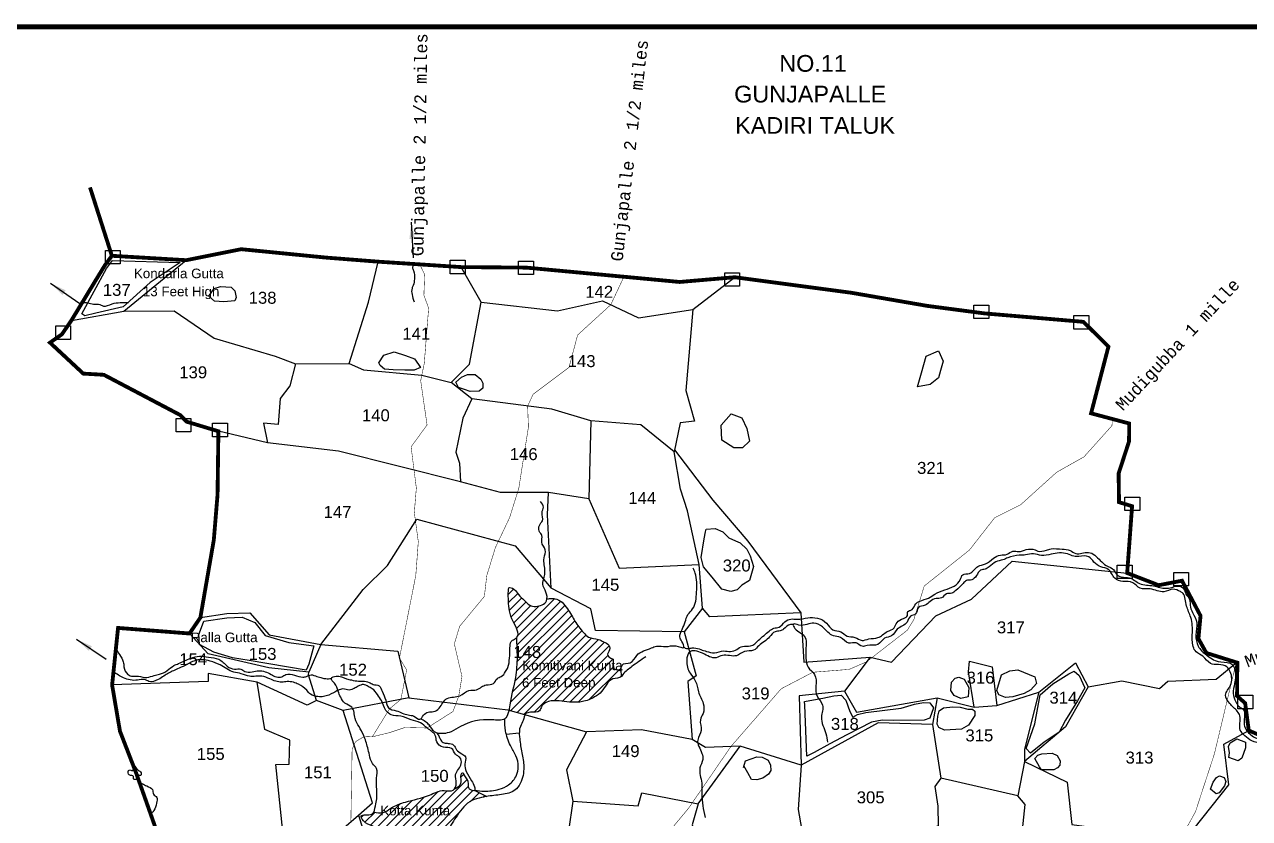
# Model space of a CAD drawing. Header units: feet. Extents: x 817053 to 823648, y 1580505 to 1588104.
# Drawn here: x 819540 to 822100, y 1586445 to 1588104 of the extents above; entities that cross this region are included whole.
import ezdxf
from ezdxf.enums import TextEntityAlignment as Align

# ---------------------------------------------------------------- set-up
doc = ezdxf.new("R2010")
doc.units = ezdxf.units.FT
doc.header["$LTSCALE"] = 15
doc.header["$MEASUREMENT"] = 0
doc.linetypes.add('HIDDEN2', pattern=[0.1875, 0.125, -0.0625])
for name, color, linetype in [('HILL', 17, 'Continuous'), ('PLOT', 7, 'Continuous'), ('PLOT NO', 7, 'Continuous'), ('ROADS', 6, 'Continuous'), ('TANKS-STREAM', 4, 'Continuous'), ('TEXT', 1, 'Continuous'), ('text2', 7, 'Continuous'), ('VILLAGE STONES', 240, 'Continuous')]:
    doc.layers.add(name, color=color, linetype=linetype)
doc.layers.add('VILLAGE BOUNDRY', color=5, linetype='HIDDEN2', lineweight=100)
doc.styles.add('section', font='consola.ttf', dxfattribs={"height": 25})
doc.styles.get("Standard").update_dxf_attribs({"font": 'arial.ttf'})
doc.linetypes.add('DOTS', pattern='A,1e-06,-3,["●",Standard,S=3,R=0,X=-1.25,Y=-1.25],-3', length=6.000001)
doc.dimstyles.get("Standard").update_dxf_attribs({"dimtxt": 0.18, "dimasz": 35, "dimexe": 0.18, "dimexo": 0.0625, "dimgap": 0.09, "dimtad": 0, "dimtih": 1, "dimtoh": 1, "dimdec": 4, "dimzin": 0, "dimdsep": 46, "dimtxsty": 'Standard', "dimcen": 0.09, "dimadec": 0, "dimazin": 0, "dimtfac": 1, "dimtdec": 4, "dimtofl": 0, "dimtmove": 0, "dimatfit": 3, "dimfxl": 1, "dimtolj": 1, "dimtzin": 0, "dimarcsym": 0})

msp = doc.modelspace()

# ---------------------------------------------------------------- hatches: boundary and pattern name
at = {"layer": 'TANKS-STREAM', "lineweight": -2}
h = msp.add_hatch(dxfattribs=at)
h.set_pattern_fill('ANSI31', color=256, scale=100)
edge = h.paths.add_edge_path()
edge.add_spline(control_points=[(820568.2, 1586823), (820568.5, 1586815.8), (820569, 1586802.6), (820570, 1586774.9), (820566.6, 1586733.9), (820556.9, 1586701.4), (820553.1, 1586675.1), (820552.4, 1586671.4)], knot_values=[0.000123, 0.000123, 0.000123, 0.000123, 21.621873, 39.55869, 83.27637, 141.478852, 151.683007, 151.683007, 151.683007, 151.683007], degree=3, periodic=0)
edge.add_line((820552.4, 1586671.4), (820586, 1586662.1))
edge.add_spline(control_points=[(820586, 1586662.1), (820586.4, 1586662.8), (820588.7, 1586666), (820600.3, 1586668.4), (820616.4, 1586665.5), (820621.2, 1586684.6), (820640.6, 1586692.9), (820669.6, 1586689.1), (820701.2, 1586685.7), (820729.5, 1586696.9), (820751.7, 1586712.6), (820760.8, 1586740.2), (820782.9, 1586737.9), (820787.2, 1586741.6)], knot_values=[66.362804, 66.362804, 66.362804, 66.362804, 68.887692, 79.417981, 98.682864, 108.049526, 131.532132, 153.47947, 196.727257, 224.061278, 242.61147, 277.98343, 295.940699, 295.940699, 295.940699, 295.940699], degree=3, periodic=0)
edge.add_line((820787.2, 1586741.6), (820786.5, 1586755.9))
edge.add_spline(control_points=[(820786.5, 1586755.9), (820786.2, 1586755.3), (820784.7, 1586753.8), (820779, 1586756.9), (820771.1, 1586756.5), (820770.5, 1586767.7), (820770.2, 1586774), (820770, 1586777.8)], knot_values=[0, 0, 0, 0, 2.413305, 8.571812, 15.252576, 23.530432, 35.535351, 35.535351, 35.535351, 35.535351], degree=3, periodic=0)
edge.add_spline(control_points=[(820770, 1586777.8), (820763.7, 1586781.1), (820754.8, 1586785.9), (820763.6, 1586796), (820763.4, 1586809.2), (820750.3, 1586813.9), (820737.3, 1586821.9), (820719.5, 1586820.6), (820708.1, 1586834.6), (820694.9, 1586848.4), (820685.6, 1586866.5), (820674.5, 1586883.9), (820664.8, 1586897.6), (820651.4, 1586905.1), (820640, 1586905), (820634.4, 1586904.1), (820631.9, 1586903.7)], knot_values=[0.288182, 0.288182, 0.288182, 0.288182, 16.2337, 22.722494, 35.611247, 48.671614, 60.322625, 82.02203, 95.968228, 111.525503, 140.048159, 156.037769, 173.518143, 190.102393, 199.533506, 207.139307, 207.139307, 207.139307, 207.139307], degree=3, periodic=0)
edge.add_spline(control_points=[(820631.9, 1586903.7), (820631.7, 1586902.4), (820629, 1586893.6), (820612.6, 1586886.6), (820594.4, 1586890.1), (820584.8, 1586902.5), (820571.6, 1586912.1), (820566.5, 1586924.2), (820551.6, 1586930), (820550.9, 1586914.6), (820551.4, 1586892.6), (820555.5, 1586861.9), (820576.3, 1586831.1), (820568.5, 1586823.3), (820568.2, 1586823)], knot_values=[1932.683687, 1932.683687, 1932.683687, 1932.683687, 1936.629301, 1961.468502, 1974.58425, 1990.235626, 2006.584978, 2021.735982, 2032.288115, 2038.198945, 2060.04718, 2103.358366, 2137.40902, 2138.82715, 2138.82715, 2138.82715, 2138.82715], degree=3, periodic=0)
h = msp.add_hatch(dxfattribs=at)
h.set_pattern_fill('ANSI31', color=256, scale=100)
edge = h.paths.add_edge_path()
edge.add_spline(control_points=[(820270.1, 1586458.7), (820269.1, 1586456.9), (820263, 1586450), (820235.4, 1586457.1), (820254.2, 1586431.3), (820270.9, 1586430.3), (820283.9, 1586417), (820293, 1586405.1), (820301, 1586389.9), (820293.3, 1586370.4), (820301, 1586353.2), (820294.4, 1586339.8), (820295.2, 1586325.6), (820299.4, 1586312.2), (820296.8, 1586304.5)], knot_values=[911.474854, 911.474854, 911.474854, 911.474854, 917.80132, 940.30682, 957.026112, 978.964793, 992.867667, 1009.791674, 1025.409269, 1040.651457, 1068.956555, 1074.534958, 1084.401611, 1111.065699, 1111.065699, 1111.065699, 1111.065699], degree=3, periodic=0)
edge.add_line((820296.8, 1586304.5), (820303.9, 1586298.2))
edge.add_spline(control_points=[(820303.9, 1586298.2), (820306.4, 1586301.1), (820314.2, 1586309.7), (820330, 1586325.9), (820359.8, 1586326.7), (820387.1, 1586323.4), (820398.1, 1586308.7), (820401.4, 1586302.8), (820402.5, 1586300.8)], knot_values=[340.377529, 340.377529, 340.377529, 340.377529, 351.926796, 375.207106, 405.001911, 437.724244, 451.114304, 458.05743, 458.05743, 458.05743, 458.05743], degree=3, periodic=0)
edge.add_line((820402.5, 1586300.8), (820415.7, 1586311.6))
edge.add_spline(control_points=[(820415.7, 1586311.6), (820413.7, 1586314), (820409.2, 1586319.4), (820397.4, 1586323.7), (820386.8, 1586329.2), (820377.4, 1586342), (820390, 1586352.5), (820395.2, 1586364.9), (820399.8, 1586379.2), (820408.6, 1586381.4), (820412.6, 1586382.4)], knot_values=[0.296785, 0.296785, 0.296785, 0.296785, 9.502343, 21.124716, 36.587609, 46.696084, 61.107386, 75.940231, 89.721098, 101.491971, 101.491971, 101.491971, 101.491971], degree=3, periodic=0)
edge.add_spline(control_points=[(820412.6, 1586382.4), (820415.4, 1586394.7), (820423.5, 1586419.3), (820444.4, 1586453), (820467.1, 1586482.3), (820492.1, 1586488), (820502.6, 1586490.3), (820506.3, 1586491)], knot_values=[521.063189, 521.063189, 521.063189, 521.063189, 558.231361, 598.472396, 641.188459, 662.381172, 673.556024, 673.556024, 673.556024, 673.556024], degree=3, periodic=0)
edge.add_line((820506.3, 1586491), (820481, 1586503.9))
edge.add_spline(control_points=[(820481, 1586503.9), (820481, 1586503.9), (820479.2, 1586501.7), (820466.3, 1586505.7), (820470.2, 1586521.6), (820462.7, 1586529.9), (820456.1, 1586542.6), (820449.1, 1586534.3), (820454.2, 1586524.6), (820449.5, 1586511.4), (820441.8, 1586507.9), (820438.2, 1586506.3)], knot_values=[156.489121, 156.489121, 156.489121, 156.489121, 156.524484, 167.685432, 179.531313, 197.378838, 205.147059, 210.192209, 221.73675, 235.218459, 246.605279, 246.605279, 246.605279, 246.605279], degree=3, periodic=0)
edge.add_spline(control_points=[(820438.2, 1586506.3), (820437.6, 1586505.7), (820432.6, 1586501.2), (820411.3, 1586507.1), (820381.1, 1586489.2), (820342, 1586482.5), (820309.6, 1586470.6), (820289.9, 1586454.7), (820276.8, 1586457.3), (820270.1, 1586458.7)], knot_values=[0.317872, 0.317872, 0.317872, 0.317872, 3.028111, 22.18066, 54.567077, 106.343302, 139.817337, 158.282845, 177.834754, 177.834754, 177.834754, 177.834754], degree=3, periodic=0)

# ---------------------------------------------------------------- linework, layer by layer
at = {"layer": 'HILL', "lineweight": -2}
for points in [[(819659.9, 1587500), (819711.4, 1587594.5), (819723.9, 1587611.2), (819865.3, 1587607.3), (819802.7, 1587565.3), (819746.7, 1587514.2), (819689.6, 1587501.1), (819666.2, 1587495.7), (819659.9, 1587500)], [(819925.5, 1587536.5), (819936.4, 1587553), (819949.8, 1587557.1), (819972.1, 1587555.8), (819980, 1587547.6), (819982.5, 1587534), (819979.4, 1587527.2), (819956.6, 1587524.9), (819936.9, 1587526), (819925.5, 1587536.5)], [(820280.4, 1587397.3), (820290.9, 1587413.3), (820312.8, 1587420.1), (820336.5, 1587412.4), (820355.3, 1587406), (820363.5, 1587393.7), (820367.6, 1587387.6), (820354.3, 1587381.8), (820334.7, 1587382.3), (820310.9, 1587382.8), (820292.7, 1587384.1), (820283.1, 1587391.9), (820280.4, 1587397.3)], [(821406.2, 1587347.5), (821414.4, 1587376.5), (821424.1, 1587411.1), (821449.9, 1587422.8), (821459.9, 1587400.9), (821454.4, 1587381.1), (821450.3, 1587366.1), (821450.3, 1587366.1), (821432.6, 1587352), (821406.2, 1587347.5)], [(820441.8, 1587357.1), (820453.5, 1587367.7), (820465.7, 1587373.3), (820481.9, 1587373.1), (820493.6, 1587363.2), (820497.8, 1587354.7), (820498.3, 1587344.8), (820490.6, 1587338.1), (820471.3, 1587337.6), (820459.4, 1587341.9), (820447.4, 1587346.2), (820441.8, 1587357.1)], [(820997.7, 1587235.5), (820995.9, 1587267.3), (821016.8, 1587290.9), (821039.5, 1587282.7), (821049.5, 1587260), (821055, 1587233.7), (821040.4, 1587220.1), (821022.2, 1587220.1), (820997.7, 1587235.5)], [(820959, 1586971.3), (820954.3, 1586990.7), (820960.4, 1587029.3), (820963.5, 1587044), (820964.7, 1587049.9), (820983.7, 1587050.9), (820999.2, 1587044.2), (821012.3, 1587032), (821026.1, 1587025.1), (821035.8, 1587021.3), (821049.7, 1587008), (821056.6, 1586994.1), (821063.6, 1586972), (821055, 1586942.7), (821039.4, 1586932.5), (821029.5, 1586923), (821016.2, 1586919.4), (820997.3, 1586924.4), (820977.1, 1586949.3), (820959, 1586971.3)], [(819903.6, 1586827.9), (819914.6, 1586857.6), (819962.8, 1586864.7), (819994.9, 1586865.9), (820021.7, 1586854.6), (820043.1, 1586827.6), (820092.4, 1586813.3), (820139.4, 1586806.5), (820144.5, 1586805.7), (820134.6, 1586767.8), (820129, 1586755.1), (820009.9, 1586775.3), (819974.8, 1586781.2), (819935.8, 1586793.1), (819906.1, 1586808.8), (819904.5, 1586830.5)], [(821475.6, 1586712.7), (821477.5, 1586730.2), (821485.1, 1586738.3), (821492.8, 1586740.7), (821503.9, 1586736), (821513.5, 1586719.1), (821512.2, 1586699.7), (821496.6, 1586696.1), (821482.6, 1586702.5), (821475.6, 1586712.7)], [(821581.9, 1586745.6), (821599.1, 1586753.8), (821616, 1586755.8), (821651.5, 1586740.9), (821655.1, 1586727.6), (821643.4, 1586713.8), (821628.9, 1586706.6), (821605.8, 1586699.3), (821590, 1586697.8), (821576.4, 1586703.6), (821571.7, 1586712.5), (821581.9, 1586745.6)], [(821633.4, 1586591.2), (821651.5, 1586642.7), (821662.6, 1586703.5), (821689.3, 1586726.6), (821722.7, 1586747.2), (821733.4, 1586753), (821743.8, 1586744.1), (821756, 1586718), (821740.7, 1586691.4), (821715.4, 1586650.9), (821702, 1586625.6), (821671, 1586604.5), (821642.2, 1586581.7), (821633.4, 1586591.2)], [(821173.9, 1586690.6), (821208.1, 1586696.6), (821231.5, 1586701.2), (821247, 1586703.1), (821256.2, 1586692.8), (821264.9, 1586668.6), (821271.2, 1586657.2), (821281.2, 1586662.8), (821298.6, 1586666.5), (821372.1, 1586676), (821400.1, 1586684.1), (821419.1, 1586687.6), (821432.1, 1586687.1), (821439.7, 1586676.5), (821431.9, 1586655.1), (821420.2, 1586650.8), (821356.6, 1586649.7), (821332.2, 1586650.8), (821309.9, 1586646.7), (821258.5, 1586620.3), (821222.9, 1586601), (821190.6, 1586583.4), (821174.8, 1586575.2), (821170.7, 1586682.1), (821170.4, 1586690), (821173.9, 1586690.6)], [(821450.7, 1586635.3), (821447.5, 1586642.4), (821448.7, 1586658.8), (821451.7, 1586670.1), (821460.9, 1586676.3), (821479.8, 1586678.4), (821495.4, 1586677.5), (821511.7, 1586673.7), (821521.1, 1586673.5), (821526.2, 1586669.8), (821526, 1586660.1), (821512.6, 1586640.4), (821497.9, 1586631.9), (821462.4, 1586629.8), (821450.7, 1586635.3)], [(822058.2, 1586582.2), (822055.9, 1586595.3), (822059.8, 1586603.6), (822073.7, 1586611.9), (822091.6, 1586604.5), (822091.9, 1586592.8), (822084, 1586571.2), (822076.4, 1586565.6), (822056.9, 1586572.8), (822058.2, 1586582.2)], [(821651.7, 1586570.2), (821657.5, 1586577.6), (821665.9, 1586580), (821688, 1586581.6), (821698.3, 1586576.8), (821704.6, 1586565.8), (821703.6, 1586556.3), (821699.1, 1586550.8), (821690.9, 1586546.8), (821665.7, 1586546.9), (821660.9, 1586553.1), (821651.7, 1586570.2)], [(821042.5, 1586551.9), (821046.8, 1586565.7), (821070.5, 1586573.7), (821081.9, 1586573.4), (821093.9, 1586567), (821099.1, 1586556.5), (821100, 1586545.4), (821094.8, 1586537.8), (821083.1, 1586529.5), (821070.8, 1586526.1), (821059.1, 1586526.7), (821051.4, 1586540.8), (821043.5, 1586555.3)], [(822018.6, 1586506.4), (822024.3, 1586521.2), (822031.1, 1586531.1), (822037.5, 1586534.2), (822047, 1586530.9), (822050.5, 1586522.5), (822047.6, 1586513.3), (822036.4, 1586498.9), (822030.2, 1586496.5), (822018.6, 1586506.4)]]:
    msp.add_lwpolyline(points, dxfattribs=at)
at = {"layer": 'PLOT', "lineweight": -2}
for points in [[(819638.2, 1587486), (819747.6, 1587505.4), (819878, 1587611.9)], [(820106.5, 1587395.3), (820218.5, 1587395.8), (820259.3, 1587524.1), (820279.4, 1587608.8)], [(820218.5, 1587395.8), (820248.4, 1587382.5), (820370.7, 1587371.6), (820432, 1587356), (820470.1, 1587394.9), (820494.6, 1587524), (820452.7, 1587597.5)], [(820494.6, 1587524), (820654.2, 1587505.8), (820748.2, 1587526.7), (820823.1, 1587491.4), (820936.9, 1587509.2), (821024.4, 1587576.3)], [(819747.6, 1587505.4), (819852.8, 1587506.4), (819936.8, 1587448.9), (820064, 1587411.3), (820106.5, 1587395.3), (820094.8, 1587349.5), (820074.5, 1587323.2), (820070, 1587268.7), (820039.3, 1587271.2), (820048.1, 1587230)], [(820936.9, 1587509.2), (820922.4, 1587339.7), (820940.6, 1587275.7), (820910.1, 1587272.3), (820897.5, 1587211.5), (820828.4, 1587267.5), (820723.6, 1587276), (820641.9, 1587300.5), (820475.3, 1587321.9), (820432, 1587356)], [(820475.3, 1587321.9), (820456.1, 1587281.5), (820441.2, 1587210.5), (820449.3, 1587188), (820451.4, 1587148.7)], [(820723.6, 1587276), (820719.3, 1587113.4), (820635.2, 1587126.5)], [(820159.5, 1586808.5), (820247.7, 1586924), (820298.4, 1586974), (820359.7, 1587070.4), (820565.7, 1587014.7), (820640.7, 1586926.6), (820633.3, 1587079.7), (820635.2, 1587126.5), (820534.6, 1587126.2), (820451.4, 1587148.7), (820196.2, 1587212.9), (820048.1, 1587230), (819945.4, 1587254.4)], [(820719.3, 1587113.4), (820783.1, 1586968.1), (820950.3, 1586975.7), (820925.9, 1587088), (820911, 1587133.6), (820897.5, 1587211.5)], [(820898.4, 1587215.7), (820978.9, 1587110.3), (821052, 1587024.6), (821162.3, 1586875.1), (820972.4, 1586866.6), (820957, 1586885), (820950.3, 1586975.7)], [(821162.3, 1586875.1), (821168.9, 1586771.6), (821307.2, 1586782.5), (821351.9, 1586771.9), (821444.3, 1586869), (821519.2, 1586903.2), (821604, 1586982.6), (821844.4, 1586958.1)], [(820957, 1586885), (820918.7, 1586835.1), (820733.2, 1586838.3), (820723.3, 1586883), (820640.7, 1586926.6)], [(819907.7, 1586865), (819962.7, 1586873.5), (820011.4, 1586875.3), (820051.6, 1586828.9), (820159.5, 1586808.5), (820134.1, 1586751)], [(820150.4, 1586692), (820133.7, 1586745.7), (820134.1, 1586751), (820050.9, 1586759.9), (819923.9, 1586789.5), (819885, 1586831.8)], [(820918.7, 1586835.1), (820944, 1586743.3), (820926, 1586731.2), (820935.2, 1586610.4), (820829.8, 1586630.4), (820714.5, 1586626.5)], [(820159.5, 1586808.5), (820320.2, 1586795.1), (820343.6, 1586697.3), (820206, 1586670.8)], [(821307.2, 1586782.5), (821253.5, 1586711.1), (821159, 1586701.3), (821163, 1586556.4), (821035.9, 1586596.1)], [(821253.5, 1586711.1), (821278.8, 1586667.6), (821447.7, 1586697.1), (821524.7, 1586677.8), (821572.1, 1586681.3), (821659.9, 1586709), (821736.4, 1586770.4), (821762.9, 1586720.2), (821833, 1586732.6), (821912, 1586717), (821929.4, 1586732.5), (822030.3, 1586736.2), (822073.1, 1586771.3)], [(821524.7, 1586677.8), (821513, 1586752), (821515, 1586774.1), (821562.3, 1586762.1), (821572.1, 1586681.3)], [(820080.2, 1586417.8), (820065.3, 1586557.7), (820093, 1586558.8), (820094.4, 1586609.1), (820042.1, 1586630.9), (820026.5, 1586730.4), (819924.1, 1586747.9), (819924.1, 1586731.6), (819723.3, 1586724.2)], [(820238.3, 1586451.9), (820267.7, 1586477.6), (820206, 1586670.8), (820150.4, 1586692), (820130.6, 1586681.7), (820026.5, 1586730.4)], [(821762.9, 1586720.2), (821715.3, 1586636.8), (821629.6, 1586564.3), (821718.7, 1586521.3), (821728.6, 1586432.8), (821965.8, 1586400.6), (822056.6, 1586515.2), (822046.1, 1586600.4), (822098.5, 1586629)], [(820343.6, 1586697.3), (820550.3, 1586672), (820714.5, 1586626.5), (820672.9, 1586546.8), (820686.2, 1586481.5), (820677.1, 1586418.6), (820604.2, 1586408.1), (820449.9, 1586416.2), (820431.9, 1586302.7), (820424.4, 1586265.4), (820365, 1586286.3), (820249.9, 1586263.6)], [(821447.7, 1586697.1), (821437.5, 1586641.3), (821324.4, 1586645), (821163, 1586556.4)], [(821659.9, 1586709), (821630.2, 1586590.1), (821629.6, 1586564.3), (821616.2, 1586492.3)], [(821437.5, 1586641.3), (821454.9, 1586529.5), (821442.8, 1586512), (821448.7, 1586470.7), (821449.3, 1586430.1), (821264.8, 1586349.2)], [(820686.2, 1586481.5), (820822.6, 1586471.8), (820830.3, 1586499.1), (820948.1, 1586475.9), (821035.9, 1586596.1), (820963.5, 1586593.5), (820935.2, 1586610.4)], [(821163, 1586556.4), (821157, 1586463.8), (821179.8, 1586333.3), (821264.8, 1586349.2), (821260.8, 1586255.4), (821072.2, 1586260.3), (820939.7, 1586278.6)], [(821404.3, 1586075.8), (821576.3, 1586080.3), (821622.8, 1586174.1), (821612.1, 1586296), (821631.2, 1586474.5), (821616.2, 1586492.3), (821454.9, 1586529.5)], [(820948.1, 1586475.9), (820935.1, 1586431.6), (820956.1, 1586388), (820949.6, 1586360.3), (820933.2, 1586351.2), (820939.7, 1586278.6)], [(819816.6, 1586418.1), (819987.7, 1586405.3), (820007.6, 1586415.9), (820195.5, 1586420.7), (820202.4, 1586421.3), (820238.3, 1586451.9), (820272.5, 1586341.3), (820282.3, 1586306.2), (820249.9, 1586263.6)]]:
    msp.add_lwpolyline(points, dxfattribs=at)
at = {"layer": 'ROADS', "linetype": 'DOTS', "lineweight": -2, "ltscale": 0.15, "const_width": 1}
msp.add_lwpolyline([(820266.9, 1586615.8), (820303.2, 1586674.6), (820326.7, 1586694.1), (820338.8, 1586755.6), (820323.7, 1586780.3), (820357.9, 1586953.3), (820363.1, 1587023.5), (820354.8, 1587084.6), (820359, 1587135.9), (820351.5, 1587194.7), (820348.1, 1587221.8), (820381.4, 1587267.6), (820368.1, 1587360.1), (820375.6, 1587396.5), (820384.7, 1587511.6), (820374.8, 1587538.9), (820376.4, 1587582), (820366.1, 1587603.2)], dxfattribs=at)
at = {"layer": 'ROADS', "linetype": 'HIDDEN2', "lineweight": -2, "ltscale": 10, "const_width": 1}
for points in [[(820792.8, 1587577.3), (820765.2, 1587518.7), (820725.4, 1587482.4), (820696, 1587455.5), (820678.1, 1587387.9), (820602.9, 1587331.5), (820591.6, 1587307), (820593.2, 1587262.9), (820579.2, 1587174.1), (820573.2, 1587135.6), (820554, 1587074.1), (820524.1, 1587011.1), (820510.1, 1586965.4), (820506.2, 1586952.9), (820501.2, 1586909.3), (820449.5, 1586846.8), (820438.4, 1586810), (820454.4, 1586741.7), (820447.5, 1586700.6), (820435.6, 1586668.8), (820381.4, 1586634.3), (820335.2, 1586635.4), (820302.7, 1586624.6), (820266.9, 1586615.8), (820250, 1586616.5), (820231.9, 1586605.7), (820224.8, 1586589.8), (820222.2, 1586438.2)], [(820752.2, 1586250.1), (820768.1, 1586281.6), (820826.9, 1586365), (820837.2, 1586357.7), (820927.8, 1586466.5), (821016.2, 1586595.4), (821121.5, 1586716.3), (821187.5, 1586750.8), (821263.5, 1586756.8), (821299.7, 1586772.5), (821384.9, 1586838.6), (821398.6, 1586860.7), (821420.3, 1586930.9), (821474.6, 1586974.2), (821514.7, 1587006.1), (821540.2, 1587038.7), (821567.7, 1587073.9), (821621.4, 1587100.5), (821697, 1587168.7), (821725.3, 1587184.7), (821754.1, 1587200.9), (821784.8, 1587235.1), (821812.7, 1587266.2), (821813.6, 1587281.7)], [(821955.5, 1586402), (821987.2, 1586459.4), (822026.7, 1586580.4), (822046, 1586661.1), (822072.1, 1586770.5)]]:
    msp.add_lwpolyline(points, dxfattribs=at)
at = {"layer": 'TANKS-STREAM', "lineweight": -2}
for points in [[(820786.5, 1586755.9), (820787.2, 1586741.6)], [(820574.2, 1586623.2), (820547, 1586621)], [(820481, 1586503.9), (820506.5, 1586490.9)]]:
    msp.add_lwpolyline(points, dxfattribs=at)
for points in [[(820355.2, 1587603.9), (820351.2, 1587597.1), (820353.1, 1587590.2), (820355, 1587572.6), (820352.7, 1587559.3), (820350, 1587553.2), (820350, 1587540.2), (820354.3, 1587524.9)], [(819663.3, 1587523.7), (819672.3, 1587522.8), (819684.5, 1587520), (819695.1, 1587520), (819705, 1587516.1), (819723.2, 1587520.7), (819739.8, 1587523.4), (819757.2, 1587523.8)], [(820797.8, 1585844.5), (820785.2, 1585849.3), (820773.7, 1585854.8), (820763.1, 1585869.5), (820740.7, 1585876.5), (820729.8, 1585886.2), (820724, 1585893), (820718.7, 1585898.2), (820701.6, 1585904), (820692.9, 1585908.9), (820684.7, 1585920.3), (820678.1, 1585929.9), (820661.1, 1585941.5), (820654.1, 1585946.6), (820647.8, 1585955.9), (820643.7, 1585967.6), (820639.8, 1585973.6), (820628.5, 1585984.5), (820626.5, 1585992.5), (820618.5, 1585999.6), (820609.6, 1586004.4), (820598.1, 1586015.7), (820587, 1586025.8), (820576.6, 1586037.9), (820573.2, 1586043.6), (820561.1, 1586039.6), (820544.9, 1586039.8), (820529.8, 1586037.9), (820519.5, 1586037.8), (820504.3, 1586033.4), (820493.1, 1586033.3), (820484.1, 1586024.7), (820475.9, 1586011.4), (820467.5, 1586009.2), (820459.2, 1586007.3), (820447.7, 1586002.8), (820430.9, 1586005.6), (820418.3, 1586003.9), (820406.6, 1586001.1), (820394.6, 1585999.7), (820384.1, 1585994.1), (820383.8, 1585986.1), (820387.9, 1585978.8), (820384, 1585977.6), (820378.8, 1585981.2), (820374, 1585988.1), (820371.6, 1585997.2), (820361.3, 1586007.1), (820354.3, 1586019.5), (820348.6, 1586028.2), (820338.3, 1586036.8), (820328.6, 1586049.3), (820320.5, 1586055), (820317.8, 1586069.4), (820316.5, 1586079.5), (820309.3, 1586090.6), (820298.1, 1586100.5), (820292, 1586131), (820290.6, 1586148.1), (820287.8, 1586154.2), (820283.9, 1586173.2), (820282.8, 1586185.2), (820280.6, 1586197.6), (820276.3, 1586208.7), (820272.1, 1586224.4), (820269, 1586234.9), (820264.4, 1586248.6), (820265.4, 1586258.7), (820269.3, 1586275.2), (820279.3, 1586285.9), (820296.7, 1586304), (820295.1, 1586331.2), (820295.4, 1586341), (820297.3, 1586346.3), (820296.5, 1586374.6), (820298.7, 1586389.6), (820293, 1586404.2), (820282.9, 1586417.7), (820272.5, 1586427), (820252.7, 1586436.4), (820243.7, 1586450.5), (820265.9, 1586454.4), (820273.5, 1586471.8), (820276.2, 1586486.3), (820276.2, 1586506.1), (820276, 1586529.5), (820276, 1586549.5), (820267.5, 1586559.9), (820261.1, 1586577.8), (820257.4, 1586593.1), (820249, 1586618.9), (820239.3, 1586637.1), (820231.1, 1586653.8), (820224.2, 1586677.6), (820209.8, 1586686.1), (820201, 1586698.5), (820195.5, 1586711.1), (820187.8, 1586727.7), (820181.5, 1586737.8), (820191.2, 1586742.6), (820213, 1586736.9), (820223.5, 1586734.6), (820238.4, 1586732.3), (820247.1, 1586732.5), (820260.4, 1586729.6), (820268.5, 1586725.4), (820281.5, 1586722.7), (820287.5, 1586711), (820295.1, 1586692.5), (820301, 1586676.4), (820316.9, 1586670.2), (820342.1, 1586661.5), (820353.8, 1586659), (820366.1, 1586652.6), (820374.1, 1586660.8), (820384, 1586667.7), (820394.8, 1586668.6), (820406.7, 1586675.5), (820414.3, 1586687), (820423.6, 1586696), (820450.2, 1586701.6), (820468.9, 1586712.5), (820485, 1586714.1), (820495.3, 1586720), (820505, 1586724.2), (820520.3, 1586727.2), (820528.4, 1586737.9), (820536.4, 1586741.9), (820545.5, 1586752.1), (820550.3, 1586760.8), (820553.7, 1586780.2), (820554.7, 1586801.6), (820557.2, 1586815.1), (820563.8, 1586819.9), (820569.1, 1586823.9), (820561.3, 1586857), (820551.5, 1586899.2), (820551.3, 1586921.1), (820552.5, 1586926.9), (820562.8, 1586924.6), (820572.6, 1586913), (820584.4, 1586901.7), (820596, 1586891.2), (820608.8, 1586888.4), (820630.8, 1586900.1), (820629.8, 1586918.4), (820623.5, 1586934.7), (820626.2, 1586949.3), (820627.7, 1586960.9), (820626, 1586989.7), (820628.3, 1587006.5), (820621, 1587022.8), (820621.5, 1587036.4), (820616, 1587045.4), (820619.5, 1587063.2), (820622.7, 1587067.2), (820621.7, 1587084.3), (820624.5, 1587095.5), (820618.2, 1587107.8)], [(820918.2, 1586803.2), (820921.1, 1586801.4), (820931.2, 1586801.1), (820939.1, 1586801.7), (820953.7, 1586798.2), (820965.1, 1586794.4), (820982, 1586791.6), (821001.4, 1586795.3), (821015.8, 1586794.1), (821028.7, 1586798.6), (821040.6, 1586804.8), (821057.4, 1586805.7), (821073.7, 1586817.5), (821085.7, 1586827.9), (821096.2, 1586836.6), (821106.2, 1586842.7), (821116.9, 1586845.1), (821129.3, 1586856.5), (821141.5, 1586862), (821154.4, 1586861.7), (821176.9, 1586864.6), (821197, 1586863.9), (821216.3, 1586853.4), (821229.3, 1586839.3), (821246, 1586835.5), (821259.2, 1586826.4), (821275.4, 1586823.7), (821290.3, 1586817.3), (821304.5, 1586820.4), (821323.7, 1586823.1), (821343.2, 1586835.8), (821357.4, 1586843.7), (821363.5, 1586854.8), (821377.2, 1586863.1), (821385.4, 1586869.5), (821386.1, 1586877.6), (821389.3, 1586879.6), (821395, 1586882.1), (821402.9, 1586893.9), (821410.9, 1586899.3), (821429.4, 1586905.9), (821442.3, 1586914.1), (821463.6, 1586922.8), (821496, 1586945), (821500.7, 1586954.5), (821514.9, 1586957.2), (821532.6, 1586971.9), (821548.2, 1586977.3), (821565.1, 1586988.9), (821579.5, 1586995.5), (821593.3, 1586997.3), (821605.8, 1587003.7), (821617.6, 1587003), (821633.6, 1587007.3), (821651.9, 1587006.4), (821657.5, 1587004.1), (821675.5, 1587006.1), (821685.5, 1587008.7), (821708.8, 1587008.1), (821725, 1587005.5), (821736.8, 1586999), (821763.5, 1587001.3), (821788.3, 1586984.5), (821800.7, 1586973.9), (821816.6, 1586964.8), (821822.2, 1586955.7), (821832.1, 1586950), (821849.2, 1586948.2), (821870.3, 1586936.3), (821884.8, 1586933), (821899.2, 1586931.5), (821912.9, 1586927.8), (821936.9, 1586927.9), (821947.4, 1586931), (821963.1, 1586924.7), (821967.3, 1586913.9), (821973.3, 1586906.4), (821976, 1586891.2), (821980.9, 1586875.4), (821989.9, 1586854.5), (821987.9, 1586828.6), (821993, 1586805.4), (821999.6, 1586795.8), (822015.3, 1586783.3), (822028.5, 1586775.2), (822053.3, 1586771.2), (822063.4, 1586767.9), (822068.8, 1586758.1), (822068.9, 1586727.2), (822065.6, 1586706.3), (822071.6, 1586689), (822078.8, 1586678.4), (822086.2, 1586673.8), (822088.6, 1586644.6), (822092.2, 1586632.1), (822100.6, 1586622), (822110.9, 1586614.5), (822131.9, 1586607.8), (822156.6, 1586590.9), (822163.4, 1586579.5), (822186, 1586569.1), (822214.6, 1586537.2), (822235.8, 1586511.1), (822258.6, 1586502.8), (822275.6, 1586497.2), (822285.7, 1586487), (822308.8, 1586482.3), (822339.4, 1586468.2), (822349.9, 1586461.5), (822357.3, 1586446.8), (822360.3, 1586431.3), (822389.1, 1586406.9), (822408.4, 1586388.8), (822426, 1586388.5), (822439.2, 1586381.8), (822456.4, 1586367.2), (822464.8, 1586348.6), (822480.6, 1586342.2), (822499, 1586341.6), (822533.4, 1586327), (822554.5, 1586291.5), (822562.2, 1586262.7)], [(822554.7, 1586266.8), (822552.6, 1586281.1), (822540, 1586296.8), (822536.7, 1586304.2), (822510.6, 1586329.3), (822487.4, 1586331.4), (822461.1, 1586341.8), (822449.5, 1586364.8), (822431.6, 1586374.7), (822417.6, 1586378.5), (822397.4, 1586384.2), (822380.4, 1586407.7), (822373.6, 1586412.4), (822360.7, 1586416.2), (822352.7, 1586428.8), (822346.1, 1586454.5), (822332.9, 1586464.6), (822303, 1586478.7), (822275.2, 1586483.7), (822261.8, 1586494.5), (822233.8, 1586499.9), (822213.7, 1586525.3), (822198.1, 1586542.2), (822187.7, 1586555.9), (822165.4, 1586569.1), (822153.1, 1586575.5), (822142.5, 1586594.4), (822126.8, 1586601.4), (822104.6, 1586607.7), (822090.3, 1586618), (822080.7, 1586630), (822079.9, 1586659.6), (822074.4, 1586669.2), (822058.7, 1586685.5), (822050, 1586703), (822060.4, 1586723.6), (822059.8, 1586751.7), (822052.9, 1586761.8), (822035.4, 1586766.7), (822018.2, 1586769.4), (822002.8, 1586784.3), (821988.4, 1586793.6), (821980.5, 1586818.1), (821980.5, 1586848.2), (821977.3, 1586865.5), (821968.6, 1586889), (821965.9, 1586903.8), (821961.2, 1586915.5), (821955.7, 1586919.3), (821940.1, 1586924.3), (821921.3, 1586919), (821892.4, 1586924.8), (821871.3, 1586926.3), (821856.4, 1586937.8), (821835.6, 1586940.7), (821818.5, 1586947.3), (821805, 1586965.8), (821789.7, 1586971), (821775, 1586981), (821764.3, 1586991.8), (821743.4, 1586992.9), (821733, 1586993.1), (821719.7, 1586998), (821685.4, 1586997.6), (821665.6, 1586994.8), (821649, 1586998.1), (821632.2, 1586996), (821619, 1586995.3), (821595.1, 1586990.1), (821584.6, 1586985.7), (821569.8, 1586981.8), (821556.1, 1586971), (821547.6, 1586966.3), (821538.2, 1586964.1), (821529.3, 1586952.7), (821519.5, 1586943.9), (821508.4, 1586942.5), (821501.8, 1586936.5), (821486.4, 1586921.7), (821477.9, 1586916), (821466.6, 1586914.5), (821456.5, 1586906.2), (821445.2, 1586905), (821432.6, 1586898.7), (821422.1, 1586890.8), (821408.2, 1586886.2), (821402, 1586872.6), (821391.6, 1586867.8), (821384.4, 1586855.6), (821364, 1586840.6), (821351.9, 1586827), (821337.2, 1586821.7), (821323.7, 1586809.1), (821300.8, 1586806.6), (821290.8, 1586805), (821277.8, 1586812.1), (821262.7, 1586811.6), (821245.3, 1586823.7), (821230.7, 1586826.8), (821207.7, 1586845.6), (821189.9, 1586853.7), (821158.1, 1586849.4), (821146.8, 1586851.1), (821150, 1586842.3), (821161.5, 1586833.4), (821171.4, 1586823.6), (821173.4, 1586807.2), (821173.2, 1586780.3), (821177.5, 1586761.1), (821191.3, 1586746.1), (821193.8, 1586722), (821196.3, 1586701.1), (821207.9, 1586682.1), (821205.4, 1586657.2), (821215, 1586622.6), (821218.2, 1586604.6)], [(820770, 1586777.8), (820770.6, 1586765.8), (820772.7, 1586757.8), (820779.2, 1586756.1), (820785.2, 1586754.7), (820788.9, 1586765.3), (820806, 1586770.7), (820819.8, 1586786.1), (820850.5, 1586801.5), (820860.7, 1586805.2), (820880.7, 1586804.4), (820901, 1586805.8), (820918.1, 1586802.9), (820913.9, 1586814.9), (820909.6, 1586824.7), (820914.2, 1586840.2), (820920.7, 1586856), (820926.6, 1586871.4), (820936.3, 1586883.1), (820944.6, 1586918.2), (820941.8, 1586958.2), (820937.7, 1586968.3)], [(820631.6, 1586903.7), (820639.4, 1586904.8), (820648.8, 1586904.5), (820663.6, 1586897), (820674.7, 1586883.4), (820683.2, 1586869.9), (820698.3, 1586845.7), (820708.4, 1586833.9), (820718.6, 1586824.4), (820739.7, 1586819.4), (820750.3, 1586814.4), (820761.2, 1586807.3), (820761.5, 1586794.4), (820758.4, 1586788.7), (820770, 1586777.8)], [(821146.6, 1586850.5), (821140.9, 1586850.7), (821126.4, 1586840.8), (821119.1, 1586837.4), (821108.5, 1586835.6), (821097.3, 1586824.8), (821074.8, 1586806.3), (821063.8, 1586796.9), (821044.9, 1586794.1), (821028, 1586785.4), (820998.6, 1586786), (820985.6, 1586781.2), (820956.9, 1586790.6), (820929.3, 1586792.6), (820924, 1586776.1), (820930.9, 1586748.8), (820942, 1586732.9), (820948.5, 1586710.1), (820958.6, 1586685.5), (820958.1, 1586664.7), (820952.5, 1586651.4), (820954.5, 1586629.1), (820947, 1586609.2), (820955.8, 1586581.3), (820957.4, 1586568.6), (820951.6, 1586550.9), (820955.5, 1586519.2), (820955.5, 1586496.7), (820962.3, 1586447.2)], [(820568.2, 1586823), (820569, 1586801.4), (820569.5, 1586783.4), (820565.9, 1586739.9), (820554.3, 1586682.8), (820543.6, 1586653.5), (820517.3, 1586651.4), (820451.6, 1586637.3), (820431.7, 1586626.5), (820415.3, 1586622.6), (820397.2, 1586626.2), (820385.8, 1586640.7), (820377.9, 1586647.4), (820368.4, 1586653.8)], [(819731.7, 1586798.5), (819738.5, 1586788.1), (819746.7, 1586772.5), (819748.1, 1586762.1), (819756.2, 1586746.2), (819766.8, 1586742.4), (819778.4, 1586742.3), (819796, 1586739.9), (819811.4, 1586744.2), (819822.6, 1586746.8), (819838.3, 1586754.2), (819852.6, 1586764.8), (819862.2, 1586769), (819887.4, 1586780.1), (819905.9, 1586784.4), (819924.6, 1586782), (819946, 1586778.1), (819963.9, 1586763.5), (819979.1, 1586757.2), (819992.5, 1586757.2), (820000.4, 1586752.6), (820015.6, 1586751.6), (820029.9, 1586753.9), (820055.4, 1586746.4), (820066.5, 1586741.2), (820078.2, 1586741.4), (820086.1, 1586746), (820104.5, 1586744.6), (820121.6, 1586740.7), (820129.7, 1586742.1), (820139.1, 1586745.3), (820151.1, 1586741.9), (820161.8, 1586739), (820169.9, 1586737.4), (820181.5, 1586737.8)], [(820269.8, 1586458.8), (820289.6, 1586457.5), (820305.7, 1586466.6), (820336.5, 1586479.6), (820386.3, 1586494), (820417.2, 1586503.6), (820436.3, 1586504.7), (820442.4, 1586518.7), (820441.1, 1586537), (820447.2, 1586548.1), (820452.9, 1586559.9), (820450.1, 1586572.4), (820440.6, 1586579.3), (820432.8, 1586591.6), (820415.5, 1586594.2), (820401.7, 1586605.6), (820398.6, 1586618.9), (820382.1, 1586633.8), (820367.5, 1586645.4), (820348.5, 1586651.2), (820326.4, 1586659.1), (820306.5, 1586661.8), (820295.6, 1586671.2), (820286.1, 1586691.6), (820277.6, 1586704.2), (820266.9, 1586716.4), (820258.4, 1586721), (820248.5, 1586725.1), (820237.4, 1586721.4), (820229.4, 1586717.1), (820218.6, 1586713.6), (820205.5, 1586715.8), (820195.1, 1586712.8), (820186.2, 1586708.1), (820165.1, 1586700), (820153.4, 1586699.8), (820138, 1586704.7), (820130, 1586713.1), (820112.8, 1586725.7), (820102.1, 1586729.8), (820089.1, 1586731.2), (820077.7, 1586730.1), (820053.2, 1586736.7), (820036.3, 1586742.5), (820010.3, 1586742.3), (819993.2, 1586747.7), (819977.4, 1586751), (819948.8, 1586766), (819928.1, 1586774.3), (819894.2, 1586774.3), (819883.5, 1586768.8), (819851.6, 1586754.1), (819831.6, 1586742.9), (819819.6, 1586735.4), (819800.1, 1586731.7), (819791.1, 1586735.4), (819776.3, 1586734.3), (819747.1, 1586739.1), (819726.3, 1586751.5)], [(820838.5, 1586783.2), (820809.4, 1586762.7), (820799.6, 1586755), (820790.7, 1586746.2), (820787.6, 1586742), (820769.8, 1586736.9), (820746.2, 1586710.5), (820731.6, 1586699.1), (820706, 1586689.4), (820662.8, 1586690.1), (820640.8, 1586690.8), (820620.6, 1586678.8), (820616.3, 1586670.5), (820597.3, 1586667.2), (820587.3, 1586663.9), (820582.5, 1586650.3), (820576.4, 1586637.7), (820574.6, 1586615.6), (820578.9, 1586586.3), (820583.4, 1586557), (820578.1, 1586522.3), (820568.4, 1586507.3), (820541.1, 1586495.7), (820509.4, 1586491.6), (820495.3, 1586488.7), (820475.1, 1586482.5), (820444.8, 1586452.3), (820424.4, 1586417.7), (820412.1, 1586380.2), (820410.9, 1586369.6), (820415.2, 1586350.6), (820415.6, 1586331.5), (820417, 1586318.9), (820415.6, 1586310.7), (820420.3, 1586293), (820434, 1586274.1), (820442.5, 1586264.3), (820452.8, 1586243.1), (820468.9, 1586225.9), (820479.7, 1586203.2), (820492.6, 1586185.3), (820504.8, 1586176.7), (820514.9, 1586157.4), (820532.4, 1586133.8), (820539.8, 1586111.9), (820547.4, 1586099.2), (820565.3, 1586082.9), (820583.7, 1586045.9), (820595.6, 1586022.1), (820607, 1586012.3), (820621.3, 1586008.3), (820640.9, 1585984), (820658.5, 1585956.6), (820675.7, 1585937.6), (820684.9, 1585935.1), (820700.2, 1585915.1), (820716.1, 1585904.7), (820732, 1585894.3), (820744.7, 1585883), (820760.5, 1585877.3), (820769.8, 1585875.8), (820780.9, 1585863.8), (820793.1, 1585859.3), (820808.4, 1585863.6), (820822.8, 1585864.5), (820841, 1585877.7), (820854.6, 1585884.6), (820864.4, 1585900.2), (820878.3, 1585905.4), (820898, 1585924), (820912.9, 1585932.6), (820930.6, 1585932.1), (820938, 1585930.8), (820948.6, 1585932.1), (820968.4, 1585940.1), (820989.8, 1585941.7), (820999.1, 1585946.4), (821016, 1585944), (821032.3, 1585945), (821050.6, 1585938.5), (821061.6, 1585934.8), (821078, 1585933.3), (821093.9, 1585920.4), (821112.2, 1585917.4), (821131.3, 1585910.2), (821148.8, 1585897.4), (821163.2, 1585894.1), (821179.2, 1585887.3), (821194.2, 1585872.2), (821215.6, 1585866.7), (821238.2, 1585850.3), (821257, 1585839.9), (821306, 1585805.8), (821334.4, 1585790.4), (821377.9, 1585782.3), (821399.4, 1585772.2), (821414.7, 1585761.6), (821434.9, 1585757.6), (821457.2, 1585746.9), (821502.1, 1585735.6), (821526.2, 1585730.2), (821562, 1585717.6), (821595.7, 1585707.8), (821606.9, 1585708.8), (821636.4, 1585699.2)], [(820481.2, 1586504), (820500.5, 1586502.4), (820531.9, 1586506.3), (820551.9, 1586515.5), (820568.2, 1586535.5), (820572.1, 1586553.5), (820567, 1586576.4), (820555.6, 1586597.4), (820545.6, 1586628.4), (820543.6, 1586653.5)], [(820402.2, 1586623.6), (820407, 1586615.7), (820410.2, 1586608.6), (820417.3, 1586603.1), (820425.2, 1586602.2), (820436.9, 1586598.7), (820443, 1586589), (820453.8, 1586580.4), (820461.7, 1586574.1), (820460.3, 1586558.9), (820463.2, 1586543.7), (820474.6, 1586524.2), (820480.5, 1586511.3), (820481, 1586503.9), (820470.2, 1586506.8), (820468.2, 1586518.4), (820460.5, 1586534.5), (820455.2, 1586540.2), (820451.7, 1586536.5), (820452.3, 1586525), (820447.9, 1586512.3), (820437.6, 1586506.1)], [(819781.8, 1586519.9), (819790.9, 1586515.7), (819795.5, 1586513.1), (819807.5, 1586505.5), (819809.7, 1586495.7), (819816.8, 1586489.3), (819816.1, 1586477.1), (819810.7, 1586461.7), (819806.8, 1586457)]]:
    msp.add_spline(points, degree=3, dxfattribs=at)
at = {"layer": 'text2', "color": 5, "linetype": 'Continuous', "lineweight": -2, "const_width": 10}
msp.add_lwpolyline([(823639.5, 1588099.5), (817057.8, 1588099.5), (817057.8, 1581009.3), (823639.5, 1581009.3)], close=True, dxfattribs=at)
at = {"layer": 'VILLAGE BOUNDRY', "lineweight": -2, "ltscale": 25, "const_width": 8}
for points in [[(819722.8, 1587621.1), (819677.1, 1587764)], [(819722.8, 1587621.1), (819878, 1587611.9), (819992.9, 1587634.9), (820169.6, 1587617.4), (820279.4, 1587608.8), (820452.7, 1587597.5), (820588.8, 1587596.4), (820909.3, 1587566.4), (821024.4, 1587576.3), (821268.3, 1587543.8), (821426.8, 1587516.4), (821546.3, 1587500.7), (821752.9, 1587483.1), (821805.3, 1587431.5), (821769, 1587291.9), (821848.6, 1587270.7), (821848.3, 1587233.1), (821826.5, 1587166.1), (821827.4, 1587106.2), (821854.7, 1587097.8), (821844.4, 1586958.1), (821910.2, 1586932.7), (821959, 1586942.1), (821997.7, 1586868.8), (821993.3, 1586820.9), (822009.9, 1586791.1), (822074.6, 1586770.8), (822074, 1586701.2), (822091, 1586686.1), (822098.5, 1586629), (822177.9, 1586595)], [(819722.8, 1587621.1), (819878, 1587611.9), (819992.9, 1587634.9), (820169.6, 1587617.4), (820279.4, 1587608.8), (820452.7, 1587597.5), (820588.8, 1587596.4), (820909.3, 1587566.4), (821024.4, 1587576.3), (821268.3, 1587543.8), (821426.8, 1587516.4), (821546.3, 1587500.7), (821752.9, 1587483.1), (821805.3, 1587431.5), (821769, 1587291.9), (821848.6, 1587270.7), (821848.3, 1587233.1), (821826.5, 1587166.1), (821827.4, 1587106.2), (821854.7, 1587097.8), (821844.4, 1586958.1), (821910.2, 1586932.7), (821959, 1586942.1), (821997.7, 1586868.8), (821993.3, 1586820.9), (822009.9, 1586791.1), (822074.6, 1586770.8), (822074, 1586701.2), (822091, 1586686.1), (822098.5, 1586629), (822177.9, 1586595)], [(819816.6, 1586418.1), (819774.2, 1586538.3), (819739.7, 1586627.6), (819723.3, 1586724.2), (819735.7, 1586843.4), (819885, 1586831.8), (819907.7, 1586865), (819935.8, 1587027.2), (819943.6, 1587121.7), (819945.4, 1587254.4), (819879.1, 1587274.4), (819865.2, 1587288.5), (819706, 1587372.4), (819663, 1587374.9), (819593.5, 1587439.6), (819618.4, 1587457.1), (819638.2, 1587486), (819688.5, 1587569.1), (819708.7, 1587602.1), (819722.8, 1587621.1)], [(819816.6, 1586418.1), (819774.2, 1586538.3), (819739.7, 1586627.6), (819723.3, 1586724.2), (819735.7, 1586843.4), (819885, 1586831.8), (819907.7, 1586865), (819935.8, 1587027.2), (819943.6, 1587121.7), (819945.4, 1587254.4), (819879.1, 1587274.4), (819865.2, 1587288.5), (819706, 1587372.4), (819663, 1587374.9), (819593.5, 1587439.6), (819618.4, 1587457.1), (819638.2, 1587486), (819688.5, 1587569.1), (819708.7, 1587602.1), (819722.8, 1587621.1)]]:
    msp.add_lwpolyline(points, dxfattribs=at)
at = {"layer": 'VILLAGE STONES', "lineweight": -2}
for points in [[(819709.2, 1587632.3), (819740.3, 1587632.3), (819740.3, 1587604.2), (819709.2, 1587604.2)], [(820429.6, 1587611.8), (820460.7, 1587611.8), (820460.7, 1587583.7), (820429.6, 1587583.7)], [(820572.3, 1587610.1), (820603.5, 1587610.1), (820603.5, 1587582), (820572.3, 1587582)], [(821003.4, 1587585.7), (821034.6, 1587585.7), (821034.6, 1587557.7), (821003.4, 1587557.7)], [(821524.1, 1587517.9), (821555.3, 1587517.9), (821555.3, 1587489.8), (821524.1, 1587489.8)], [(821733.2, 1587496.1), (821764.4, 1587496.1), (821764.4, 1587468), (821733.2, 1587468)], [(819605.4, 1587474.4), (819636.5, 1587474.4), (819636.5, 1587446.4), (819605.4, 1587446.4)], [(819856.9, 1587281.1), (819888.1, 1587281.1), (819888.1, 1587253), (819856.9, 1587253)], [(819933, 1587271.1), (819964.2, 1587271.1), (819964.2, 1587243.1), (819933, 1587243.1)], [(821839.8, 1587116.6), (821871, 1587116.6), (821871, 1587088.6), (821839.8, 1587088.6)], [(821823.5, 1586974.6), (821854.7, 1586974.6), (821854.7, 1586946.5), (821823.5, 1586946.5)], [(821941.8, 1586959.2), (821972.9, 1586959.2), (821972.9, 1586931.1), (821941.8, 1586931.1)], [(822075.8, 1586702.6), (822107, 1586702.6), (822107, 1586674.5), (822075.8, 1586674.5)]]:
    msp.add_lwpolyline(points, close=True, dxfattribs=at)
msp.add_spline([(819760.9, 1586547.2), (819766.5, 1586545.8), (819770, 1586554.8), (819776, 1586547.3), (819782.9, 1586542.6), (819782.6, 1586535), (819776.1, 1586535.9), (819775, 1586527.7), (819768.1, 1586528), (819768.1, 1586533.2), (819759, 1586536.2), (819757.6, 1586545.2), (819760.6, 1586547.1)], degree=3, dxfattribs=at)

# ---------------------------------------------------------------- texts
at = {"layer": 'PLOT NO', "linetype": 'Continuous', "lineweight": -2, "style": 'section'}
for s, rotation, p in [('Gunjapalle 2 1/2 miles', 88.9237, (820373.7, 1587620)), ('Gunjapalle 2 1/2 miles', 83.3537, (820789.9, 1587608.2)), ('Mudigubba 1 mille ', 46.9578, (821835.9, 1587295.6)), ('Mudigubba 1 mile', 20.8169, (822095.8, 1586760.4))]:
    msp.add_text(s, height=25, rotation=rotation, dxfattribs=at).set_placement(p)
at = {"layer": 'PLOT NO', "lineweight": -2}
for s, p in [('137', (819733, 1587549.9)), ('142', (820741.1, 1587545.8)), ('138', (820037.7, 1587533.4)), ('141', (820358.9, 1587458.2)), ('143', (820704.4, 1587401)), ('139', (819892.7, 1587377.6)), ('140', (820274.4, 1587287.8)), ('146', (820583.3, 1587206.7)), ('321', (821434.5, 1587177.8)), ('144', (820831.1, 1587115.1)), ('147', (820194.3, 1587085.7)), ('320', (821028.5, 1586973.9)), ('145', (820754, 1586933.6)), ('317', (821601.3, 1586844.6)), ('154', (819892.7, 1586778.1)), ('153', (820037.7, 1586789.1)), ('148', (820590.8, 1586793.2)), ('152', (820226.7, 1586756.1)), ('316', (821538, 1586739.5)), ('319', (821068, 1586706.5)), ('314', (821711.1, 1586697.7)), ('318', (821254.5, 1586642.9)), ('315', (821535.5, 1586618.8)), ('155', (819929.4, 1586580.1)), ('149', (820796.4, 1586586)), ('313', (821870.2, 1586572.5)), ('151', (820153.3, 1586541.6)), ('150', (820397.4, 1586534.3)), ('305', (821308.4, 1586489.4))]:
    msp.add_text(s, height=25, dxfattribs=at).set_placement(p, align=Align.MIDDLE_CENTER)
at = {"layer": 'TEXT', "lineweight": -2}
for s, p in [('NO.11', (821117.4, 1588005.7)), ('GUNJAPALLE', (821023.1, 1587941.5)), ('KADIRI TALUK', (821025.1, 1587876.1))]:
    msp.add_text(s, height=35, dxfattribs=at).set_placement(p)
at = {"layer": 'TEXT', "color": 7, "lineweight": -2}
for s, p in [('Kondarla Gutta', (819768.8, 1587574.3)), ('13 Feet High', (819787.5, 1587536.5)), ('Komitivani Kunta', (820580.4, 1586755.1)), ('6 Feet Deep', (820579.7, 1586719)), ('Kotta Kunta', (820283.7, 1586451.8))]:
    msp.add_text(s, height=20, dxfattribs=at).set_placement(p)
msp.add_text('Ralla Gutta', height=20, dxfattribs=at).set_placement((819957.4, 1586823.7), align=Align.MIDDLE_CENTER)

# ---------------------------------------------------------------- leaders
at = {"layer": 'VILLAGE BOUNDRY', "linetype": 'Continuous', "lineweight": -2}
for points in [[(820348.5, 1587691.5), (820352.4, 1587616.6)], [(819594.2, 1587564), (819656, 1587521.4)], [(819648.8, 1586819.8), (819711.1, 1586778.1)]]:
    msp.add_leader(points, dimstyle='Standard', override={"dimgap": 0.09, "dimtad": 0}, dxfattribs=at)

doc.saveas('drawing.dxf')
